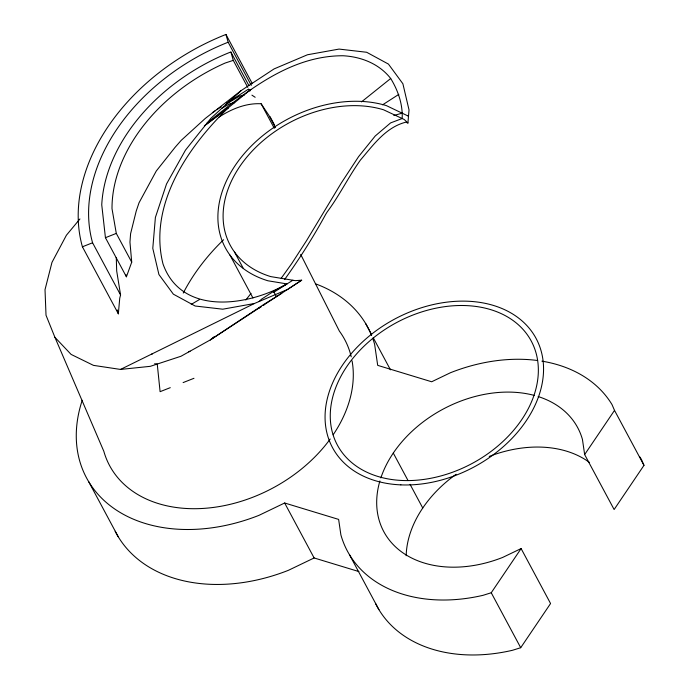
<?xml version="1.0" encoding="UTF-8"?>
<svg xmlns="http://www.w3.org/2000/svg" width="689" height="689" viewBox="0 0 689 689"><rect width="100%" height="100%" fill="white"/><g stroke="black" fill="none" stroke-linecap="round" stroke-linejoin="round"><path stroke-width="1.03" d="M284.669 279.45C299.586 258.599 313.435 236.878 325.673 214.374L327.18 211.962C339.47 195.443 348.479 176.901 360.381 160.124C373.128 145.224 385.668 127.353 405.7 122.211L407.931 123.012L409.025 109.939L402.893 83.765L388.45 64.094L366.669 52.269L339.048 49.083L307.466 54.767L274.076 68.917L241.15 90.586L205.262 118.456L181.216 140.349L175.161 147.231L156.274 171.01L139.032 202.79L136.241 210.998L130.6 233.674L129.954 242.123L131.72 262.173L126.406 276.806L105.434 237.696L101.748 204.814A173.266 125.889 -28.2 0 1 229.781 52.39L230.918 52.063L248.884 85.557M252.329 83.653L225.949 34.45A198.019 143.872 -28.2 0 0 82.413 246.791L118.344 313.814L119.748 298.165L120.575 294.987L116.691 270.958L116.269 257.445M82.232 400.292A159.512 115.898 -28.2 0 0 258.986 515.338L284.652 502.996L338.626 519.403L340.891 534.905A151.261 109.904 -28.2 0 0 483.067 595.313L491.24 592.755L521.108 548.573L550.571 603.53L520.712 647.712L512.538 650.27A151.261 109.904 -28.2 0 1 375.496 603.357M639.831 456.936A151.261 109.904 -28.2 0 1 641.468 459.537L643.982 465.342L614.123 509.524L584.651 454.568L614.519 410.386L612.004 404.572A151.261 109.904 -28.2 0 0 541.899 361.148M281.181 278.304L291.705 263.611L306.51 240.711L341.365 182.895L358.547 156.696L375.204 136.009L390.577 122.918L402.178 118.525C402.867 104.349 398.061 90.483 390.697 78.494C379.208 63.801 361.286 56.748 343.027 55.749C289.63 55.611 246.214 91.852 206.752 123.331M245.809 299.999L251.037 293.385M79.924 218.973L66.411 235.225L51.968 262.388L45.018 289.681L46.017 315.235L54.913 337.317L103.824 451.286A133.39 96.916 -28.2 0 0 201.955 508.499A133.39 96.916 -28.2 0 0 330.212 439.005M259.116 301.532L261.527 299.181L273.593 291.326L286.908 283.902L267.935 280.785A115.511 83.929 -28.2 0 1 235.328 165.282A115.511 83.929 -28.2 0 1 386.348 105.606L408.499 116.2L408.103 115.812M241.15 90.586L210.929 118.284L185.479 150.133L166.531 183.963L155.387 217.457L152.786 248.341L158.918 274.515L173.37 294.186L195.142 306.011L222.762 309.197L254.344 303.522L287.744 289.363L301.679 280.19L295.314 280.647L270.76 276.608A110.007 79.933 -28.2 0 1 239.694 166.617A110.007 79.933 -28.2 0 1 383.532 109.775L404.245 119.498L407.931 123.012M214.365 336.559L210.3 339.918L180.974 356.256L150.34 366.324L120.497 369.433L93.471 365.368L71.105 354.413L54.913 337.317M250.848 89.415L228.421 107.673L206.14 124.597M361.501 101.886L390.697 78.494M204.349 125.803L228.421 107.673C187.976 146.8 148.169 204.883 162.992 263.913C181.491 316.44 248.66 306.071 286.908 283.902M258.599 308.388L261.389 306.484L210.3 339.918L264.214 304.185L281.749 293.273M225.355 104.737L239.471 96.124L244.474 94.927M212.358 112.651L214.994 110.903M216.742 109.74L221.126 106.821M226.38 103.316L247.919 89.484L248.738 89.217L250.469 90.759M264.619 304.366L263.146 305.399L301.679 280.19M218.973 117.13C231.383 109.051 246.094 102.902 261.14 103.772L268.96 115.459L275.479 127.672M382.584 104.831L398.828 94.367M273.344 292.549L292.859 280.242M191.249 304.392L199.569 299.474M221.849 108.259L229.67 103.832L234.682 102.627M120.497 369.433L254.344 303.522M188.769 351.821L190.052 351.192M358.926 571.577L314.124 557.961L288.45 570.294A159.512 115.898 -28.2 0 1 115.175 531.262M521.108 548.573L502.694 557.418A110.007 79.933 -28.2 0 1 379.897 480.956M82.413 246.791L92.576 242.778A187.02 135.879 -28.2 0 1 228.145 42.227L225.949 34.45M105.434 237.696L116.295 233.407L112.006 208.664A162.268 117.897 -28.2 0 1 225.191 63.026L233.27 60.365L247.739 87.357M170.269 387.666L160.098 391.679L157.247 364.05L154.629 363.732M183.119 382.584L193.979 378.295M393.824 115.485L402.35 113.117M151.701 354.06L152.26 354.068M251.916 95.151L255.171 97.278M614.519 410.386L643.982 465.342M270.002 116.605L274.506 125.01M228.145 42.227L251.287 85.384M261.14 103.772L274.308 128.318M248.738 89.217L249.642 90.914M365.566 323.399L371.664 334.776M373.188 337.619L390.465 369.829M491.24 592.755L520.712 647.712M393.29 453.061L408.026 480.543M410.058 484.333L422.753 508.017M273.593 291.326L276.367 296.503M234.587 252.148L243.088 267.995M229.962 255.094L252.949 297.967M349.469 554.705L378.933 609.662M284.652 502.996L314.124 557.961M116.295 233.407L131.72 262.173M92.576 242.778L120.575 294.987M88.709 481.714L118.181 536.679M300.68 254.396L339.367 331.082A133.39 96.916 -28.2 0 1 351.226 356.79M117.225 309.938L118.344 313.814M230.918 52.063L233.27 60.365M126.104 274.825L126.406 276.806M584.651 454.568L582.446 439.453A110.007 79.933 -28.2 0 0 538.126 396.537M406.174 555.739A110.007 79.933 -28.2 0 1 456.118 474.282M489.233 456.428A110.007 79.933 -28.2 0 1 589.551 462.491M373.05 339.324A159.512 115.898 -28.2 0 1 374.618 344.285L377.693 365.359L431.667 381.766L450.537 372.697A151.261 109.904 -28.2 0 1 537.635 360.519M316.01 284.006A159.512 115.898 -28.2 0 1 371.586 335.431M380.853 477.916A110.007 79.933 -28.2 0 1 534.242 395.4M352.07 360.838A133.39 96.916 -28.2 0 1 333.166 434.785M183.265 293.049A187.02 135.879 -28.2 0 1 223.598 239.746M400.877 484.875A115.511 83.929 -28.2 0 0 541.098 350.847A115.511 83.929 -28.2 0 0 360.941 343.423A115.511 83.929 -28.2 0 0 400.877 484.875M402.471 480.5A110.007 79.933 -28.2 0 0 536.008 352.854A110.007 79.933 -28.2 0 0 364.429 345.783A110.007 79.933 -28.2 0 0 402.471 480.5"/></g></svg>
